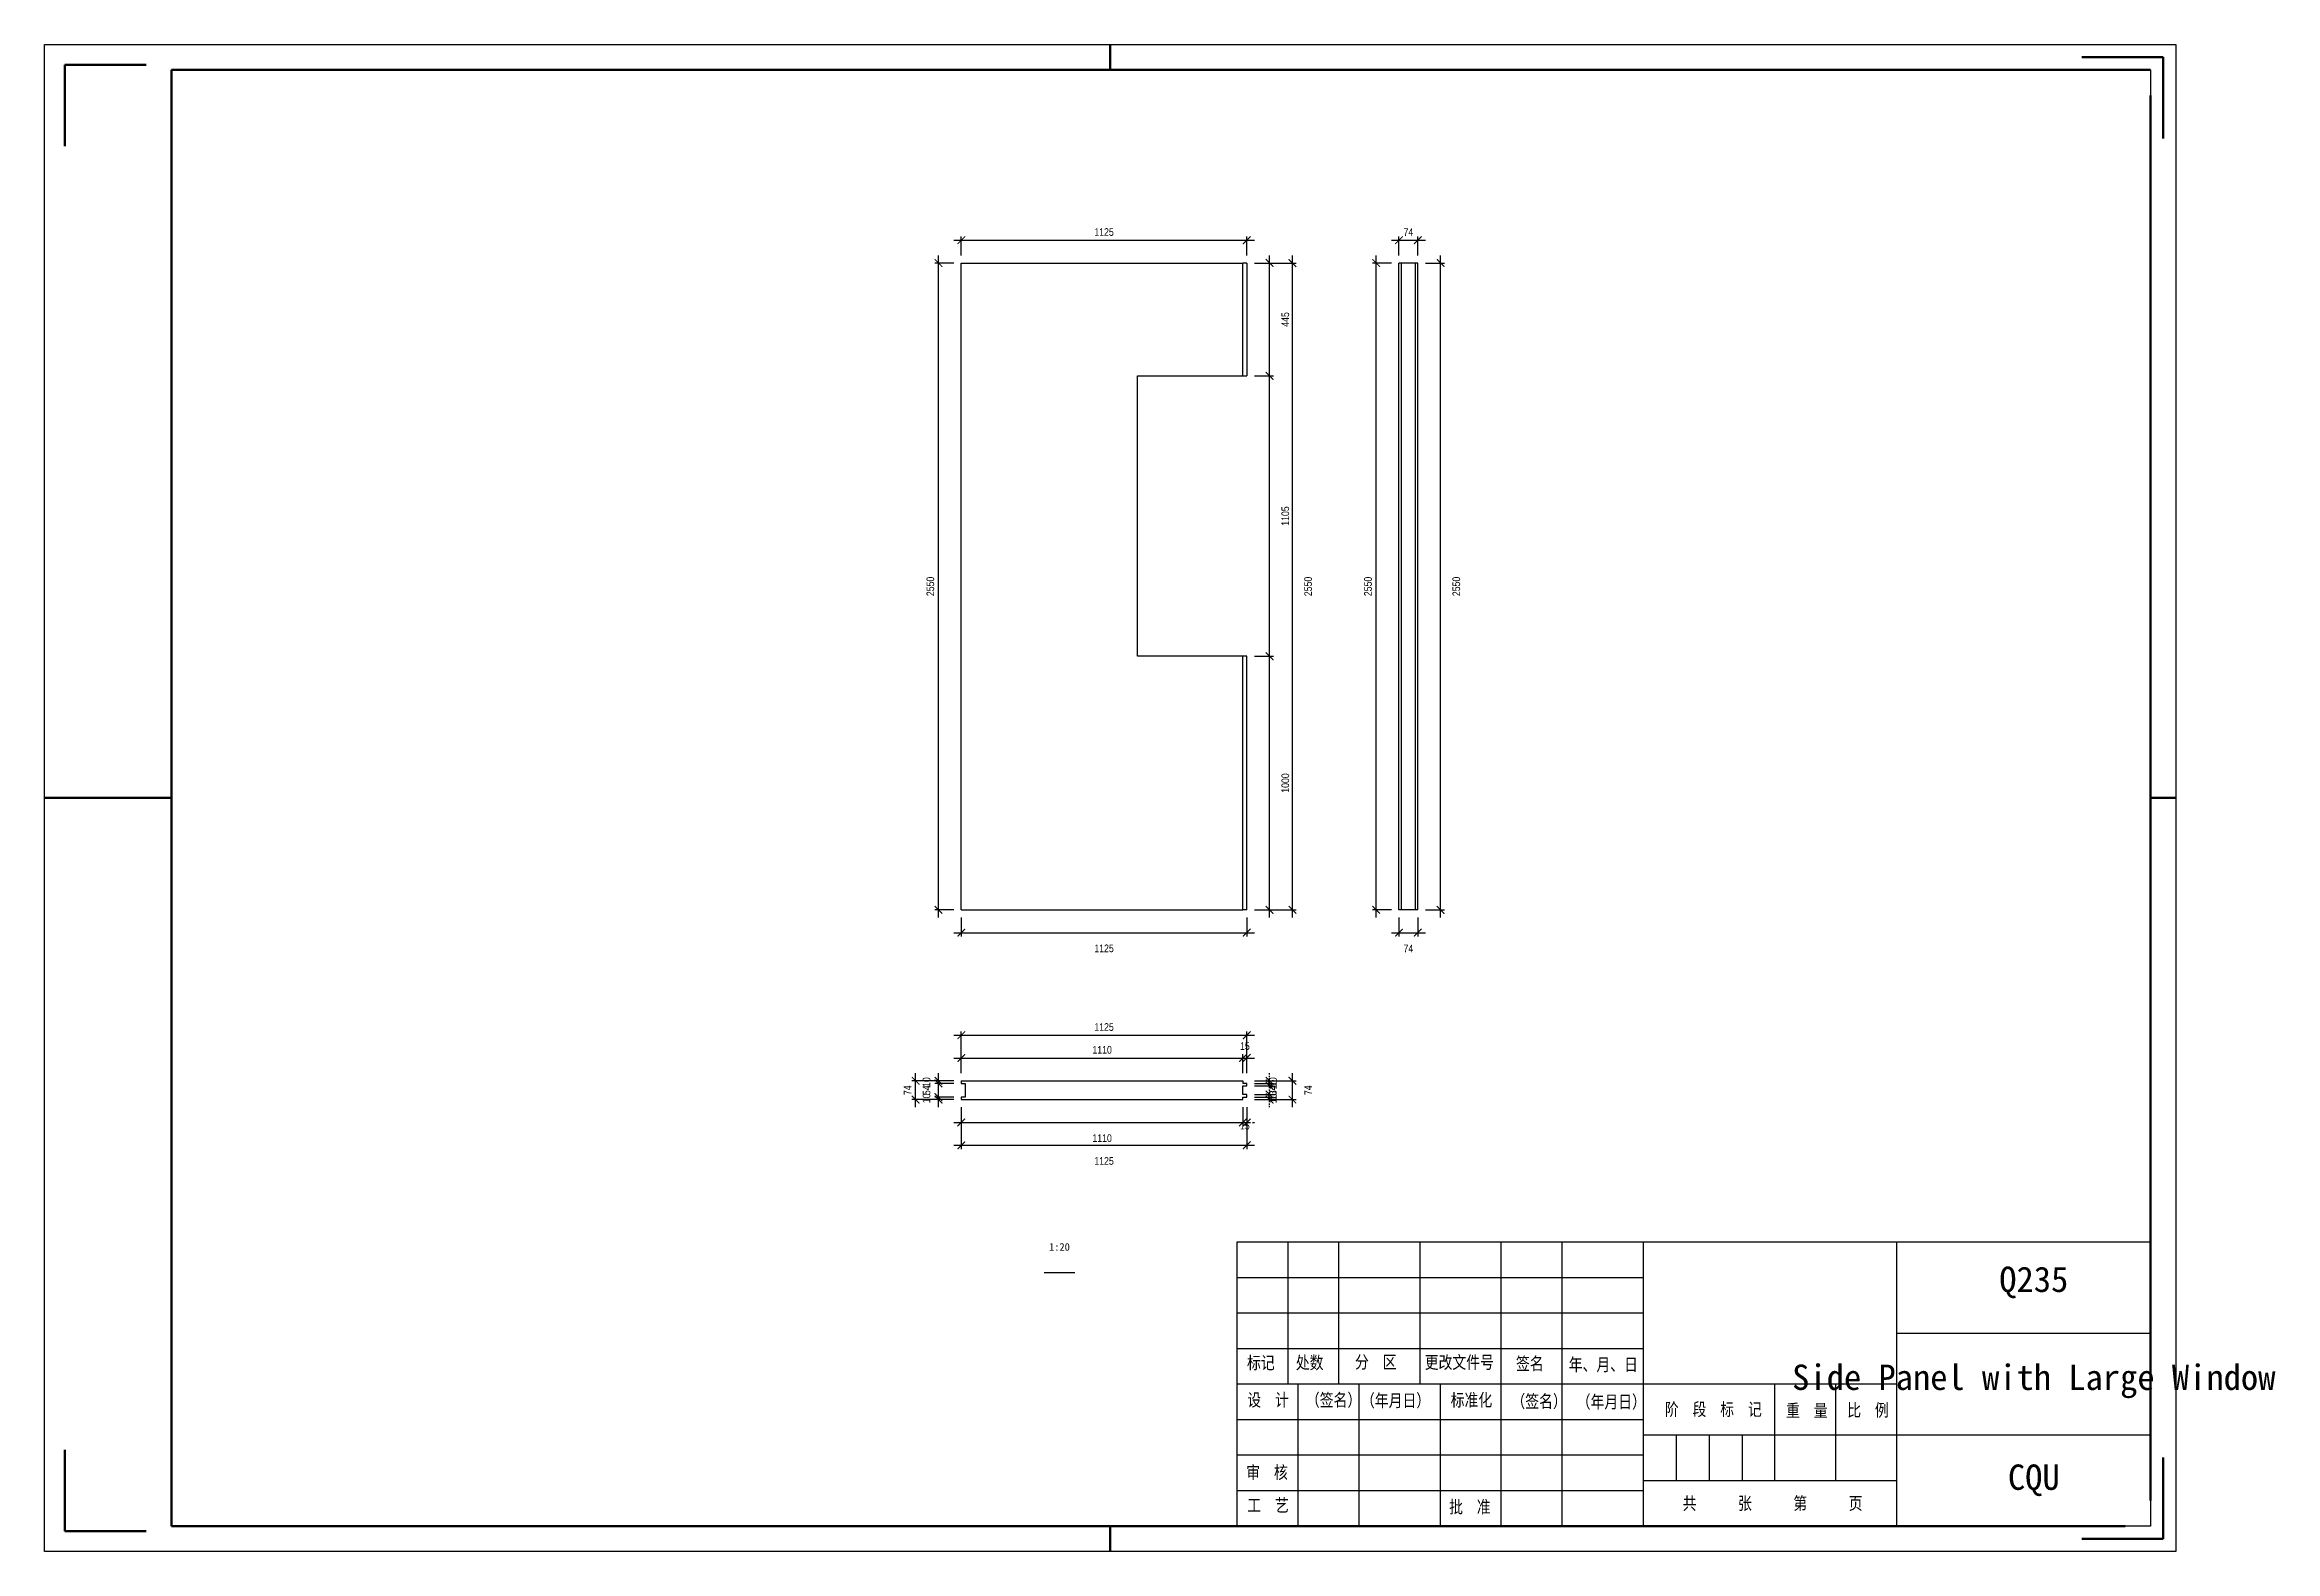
# Model space of a CAD drawing. Header units: millimetres. Extents: x 0 to 1925, y 0 to 4345.
# Drawn here: x 0 to 439.6, y 4037 to 4334 of the extents above; entities that cross this region are included whole.
import ezdxf

# ---------------------------------------------------------------- set-up
doc = ezdxf.new("R2010")
doc.units = ezdxf.units.MM
doc.layers.add('总内框线', color=7, linetype='Continuous', lineweight=50)
doc.layers.add('总外框线', color=7, linetype='Continuous', lineweight=30)
doc.styles.add('OpenSansCondensed-Light', font='OpenSansCondensed-Light.ttf')
doc.styles.add('陈杰（2）', font='gbenor.shx', dxfattribs={"width": 0.8, "bigfont": 'gbcbig.shx'})
doc.dimstyles.new('EZDXF', dxfattribs={"dimtxt": 0.25, "dimasz": 0.175, "dimexe": 0.375, "dimexo": 0.125, "dimgap": 0.1, "dimtad": 1, "dimlfac": 100, "dimzin": 12, "dimdsep": 46, "dimtxsty": 'OpenSansCondensed-Light', "dimblk": 'ARCHTICK', "dimcen": 2.5, "dimazin": 3, "dimtfac": 0.5, "dimtmove": 2, "dimatfit": 3, "dimarcsym": 0})

# ---------------------------------------------------------------- blocks, each defined once
blk = doc.blocks.new('_ARCHTICK')
at = {"color": 0, "linetype": 'ByBlock', "const_width": 0.15}
blk.add_lwpolyline([(-0.5, -0.5), (0.5, 0.5)], dxfattribs=at)

msp = doc.modelspace()

# ---------------------------------------------------------------- linework, layer by layer
for p, q in [((415, 4329), (415, 4144)), ((180.65401, 4290.95), (236.15401, 4290.95)), ((180.65401, 4163.45), (180.65401, 4290.95)), ((236.15401, 4268.7), (236.15401, 4290.95)), ((236.90401, 4290.95), (236.15401, 4290.95)), ((236.90401, 4290.95), (236.90401, 4268.7)), ((267.40401, 4290.95), (266.90401, 4290.95)), ((266.90401, 4163.45), (266.90401, 4290.95)), ((267.40401, 4163.45), (267.40401, 4290.95)), ((270.10401, 4290.95), (267.40401, 4290.95)), ((270.60401, 4290.95), (270.10401, 4290.95)), ((270.10401, 4290.95), (270.10401, 4163.45)), ((270.60401, 4163.45), (270.60401, 4290.95)), ((215.40401, 4268.7), (236.15401, 4268.7)), ((215.40401, 4213.45), (215.40401, 4268.7)), ((236.15401, 4268.7), (236.90401, 4268.7)), ((236.15401, 4213.45), (215.40401, 4213.45)), ((236.15401, 4163.45), (236.15401, 4213.45)), ((236.90401, 4213.45), (236.15401, 4213.45)), ((236.90401, 4163.45), (236.90401, 4213.45)), ((180.65401, 4163.45), (236.15401, 4163.45)), ((236.90401, 4163.45), (236.15401, 4163.45)), ((267.40401, 4163.45), (266.90401, 4163.45)), ((270.10401, 4163.45), (267.40401, 4163.45)), ((270.60401, 4163.45), (270.10401, 4163.45)), ((180.65401, 4129.75), (236.15401, 4129.75)), ((180.65401, 4129.75), (180.65401, 4129.25)), ((180.65401, 4129.25), (181.40401, 4129.25)), ((181.40401, 4129.25), (181.40401, 4126.55)), ((236.15401, 4129.75), (236.15401, 4129.25)), ((236.90401, 4129.25), (236.15401, 4129.25)), ((236.15401, 4128.75), (236.90401, 4128.75)), ((236.15401, 4127.05), (236.15401, 4128.75)), ((236.90401, 4128.75), (236.90401, 4129.25)), ((181.40401, 4126.55), (180.65401, 4126.55)), ((180.65401, 4126.55), (180.65401, 4126.05)), ((180.65401, 4126.05), (236.15401, 4126.05)), ((236.90401, 4127.05), (236.15401, 4127.05)), ((236.15401, 4126.55), (236.90401, 4126.55)), ((236.15401, 4126.05), (236.15401, 4126.55)), ((236.90401, 4126.55), (236.90401, 4127.05)), ((235, 4098), (415, 4098)), ((235, 4042), (235, 4098)), ((245, 4098), (245, 4070)), ((255, 4098), (255, 4070)), ((271, 4098), (271, 4070)), ((287, 4098), (287, 4070)), ((299, 4098), (299, 4042)), ((315, 4098), (315, 4042)), ((365, 4042), (365, 4098)), ((415, 4098), (415, 4042)), ((197, 4092), (203, 4092)), ((235, 4091), (315, 4091)), ((235, 4084), (315, 4084)), ((365, 4080), (415, 4080)), ((235, 4077), (315, 4077)), ((235, 4070), (365, 4070)), ((247, 4070), (247, 4042)), ((259, 4070), (259, 4042)), ((275, 4070), (275, 4042)), ((287, 4070), (287, 4042)), ((341, 4051), (341, 4070)), ((353, 4051), (353, 4070)), ((235, 4063), (315, 4063)), ((315, 4060), (365, 4060)), ((321.5, 4060), (321.5, 4051)), ((328, 4060), (328, 4051)), ((334.5, 4060), (334.5, 4051)), ((365, 4060), (415, 4060)), ((235, 4056), (315, 4056)), ((235, 4049), (315, 4049)), ((315, 4051), (365, 4051)), ((415, 4042), (235, 4042))]:
    msp.add_line(p, q)
at = {"layer": '总内框线'}
for p, q in [((210, 4329), (210, 4334)), ((417.5, 4331.5), (401.5, 4331.5)), ((417.5, 4331.5), (417.5, 4315.5)), ((4, 4330), (4, 4314)), ((4, 4330), (20, 4330)), ((25, 4042), (25, 4329)), ((25, 4329), (415, 4329)), ((415, 4324), (415, 4047)), ((0, 4185.5), (25, 4185.5)), ((415, 4185.5), (420, 4185.5)), ((4, 4041), (4, 4057)), ((417.5, 4039.5), (417.5, 4055.5)), ((4, 4041), (20, 4041)), ((410, 4042), (25, 4042)), ((210, 4037), (210, 4042)), ((417.5, 4039.5), (401.5, 4039.5))]:
    msp.add_line(p, q, dxfattribs=at)
at = {"layer": '总外框线'}
for p, q in [((0, 4037), (0, 4334)), ((0, 4334), (420, 4334)), ((420, 4334), (420, 4037)), ((420, 4037), (0, 4037))]:
    msp.add_line(p, q, dxfattribs=at)

# ---------------------------------------------------------------- texts
at = {"attachment_point": 5}
for s, insert, char_height in [('1:20', (200, 4097), 1.5), ('Q235', (392, 4090), 5), ('Side Panel with Large Window', (392, 4070.5), 5), ('CQU', (392, 4051), 5)]:
    msp.add_mtext(s, dxfattribs=dict(at, insert=insert, char_height=char_height))
at = {"char_height": 2.5, "width": 93.0192856, "attachment_point": 1, "style": '陈杰（2）'}
for s, insert in [('{\\fSimSun|b0|i0|c134|p2;标记}', (236.95482, 4075.44053)), ('{\\fSimSun|b0|i0|c134|p2;处数}', (246.57596, 4075.45543)), ('{\\fSimSun|b0|i0|c134|p2;分\u3000区}', (258.23692, 4075.57959)), ('{\\fSimSun|b0|i0|c134|p2;更改文件号}', (271.97169, 4075.52496)), ('{\\fSimSun|b0|i0|c134|p2;签名}', (289.95608, 4075.2667)), ('{\\fSimSun|b0|i0|c134|p2;年、月、日}', (300.35064, 4075.07301)), ('{\\fSimSun|b0|i0|c134|p2;设\u3000计}', (237.01432, 4068.10007)), ('{\\fSimSun|b0|i0|c134|p2;（签名）}', (248.55629, 4068.10007)), ('{\\fSimSun|b0|i0|c134|p2;\u3000（年月日）}', (256.68156, 4067.98584)), ('{\\fSimSun|b0|i0|c134|p2;标准化}', (277.08823, 4068.08517)), ('{\\fSimSun|b0|i0|c134|p2;（签名）}', (289.05516, 4067.83685)), ('{\\fSimSun|b0|i0|c134|p2;（年月日）}', (301.923, 4067.73752)), ('{\\fSimSun|b0|i0|c134|p2;阶\u3000段\u3000标\u3000记}', (319.30395, 4066.25254)), ('{\\fSimSun|b0|i0|c134|p2;比\u3000例}', (355.23873, 4066.09361)), ('{\\fSimSun|b0|i0|c134|p2;重\u3000量}', (343.18681, 4066.02408)), ('{\\fSimSun|b0|i0|c134|p2;审\u3000核}', (236.81034, 4053.83138)), ('{\\fSimSun|b0|i0|c134|p2;工\u3000艺}', (237.01432, 4047.34515)), ('{\\fSimSun|b0|i0|c134|p2;批\u3000准}', (276.78226, 4047.0273)), ('{\\fSimSun|b0|i0|c134|p2;共\u3000\u3000\u3000张\u3000\u3000\u3000第\u3000\u3000\u3000页}', (322.79713, 4047.72757))]:
    msp.add_mtext(s, dxfattribs=dict(at, insert=insert))

# ---------------------------------------------------------------- dimensions: what is measured, and where the dimension line sits
for base, p1, p2, location, override in [((180.65401, 4295.45), (180.65401, 4290.95), (236.90401, 4290.95), (208.77901, 4297.05), {"dimtxt": 1.5, "dimasz": 1.5, "dimexe": 0.75, "dimexo": 1.5, "dimtad": 1, "dimlfac": 20, "dimblk": 'ARCHTICK', "dimsah": 0, "dimtsz": 0, "dimdle": 1.5, "dimtmove": 2}), ((266.90401, 4295.45), (266.90401, 4290.95), (270.60401, 4290.95), (268.75401, 4297.05), {"dimtxt": 1.5, "dimasz": 1.5, "dimexe": 0.75, "dimexo": 1.5, "dimtad": 1, "dimlfac": 20, "dimblk": 'ARCHTICK', "dimsah": 0, "dimtsz": 0, "dimdle": 1.5, "dimtmove": 2}), ((180.65401, 4158.95), (180.65401, 4163.45), (236.90401, 4163.45), (208.77901, 4155.85), {"dimtxt": 1.5, "dimasz": 1.5, "dimexe": 0.75, "dimexo": 1.5, "dimtad": 4, "dimlfac": 20, "dimblk": 'ARCHTICK', "dimsah": 0, "dimtsz": 0, "dimdle": 1.5, "dimtmove": 2}), ((266.90401, 4158.95), (266.90401, 4163.45), (270.60401, 4163.45), (268.75401, 4155.85), {"dimtxt": 1.5, "dimasz": 1.5, "dimexe": 0.75, "dimexo": 1.5, "dimtad": 4, "dimlfac": 20, "dimblk": 'ARCHTICK', "dimsah": 0, "dimtsz": 0, "dimdle": 1.5, "dimtmove": 2}), ((180.65401, 4138.75), (180.65401, 4129.75), (236.90401, 4129.75), (208.77901, 4140.35), {"dimtxt": 1.5, "dimasz": 1.5, "dimexe": 0.75, "dimexo": 1.5, "dimtad": 1, "dimlfac": 20, "dimblk": 'ARCHTICK', "dimsah": 0, "dimtsz": 0, "dimdle": 1.5, "dimtmove": 2}), ((180.65401, 4134.25), (180.65401, 4129.75), (236.15401, 4129.75), (208.40401, 4135.85), {"dimtxt": 1.5, "dimasz": 1.5, "dimexe": 0.75, "dimexo": 1.5, "dimtad": 1, "dimlfac": 20, "dimblk": 'ARCHTICK', "dimsah": 0, "dimtsz": 0, "dimdle": 1.5, "dimtmove": 2}), ((236.15401, 4134.25), (236.15401, 4129.75), (236.90401, 4129.75), (236.52901, 4136.6), {"dimtxt": 1.5, "dimasz": 1.5, "dimexe": 0.75, "dimexo": 1.5, "dimtad": 1, "dimlfac": 20, "dimblk": 'ARCHTICK', "dimsah": 0, "dimtsz": 0, "dimdle": 1.5, "dimtmove": 2}), ((180.65401, 4121.55), (180.65401, 4126.05), (236.15401, 4126.05), (208.40401, 4118.45), {"dimtxt": 1.5, "dimasz": 1.5, "dimexe": 0.75, "dimexo": 1.5, "dimtad": 4, "dimlfac": 20, "dimblk": 'ARCHTICK', "dimsah": 0, "dimtsz": 0, "dimdle": 1.5, "dimtmove": 2}), ((180.65401, 4117.05), (180.65401, 4126.05), (236.90401, 4126.05), (208.77901, 4113.95), {"dimtxt": 1.5, "dimasz": 1.5, "dimexe": 0.75, "dimexo": 1.5, "dimtad": 4, "dimlfac": 20, "dimblk": 'ARCHTICK', "dimsah": 0, "dimtsz": 0, "dimdle": 1.5, "dimtmove": 2}), ((236.15401, 4121.55), (236.15401, 4126.05), (236.90401, 4126.05), (236.52901, 4120.9), {"dimtxt": 1.5, "dimasz": 1.5, "dimexe": 0.75, "dimexo": 1.5, "dimtad": 4, "dimlfac": 20, "dimblk": 'ARCHTICK', "dimsah": 0, "dimtsz": 0, "dimdle": 1.5, "dimtmove": 2})]:
    msp.add_linear_dim(base=base, p1=p1, p2=p2, location=location, dimstyle='EZDXF', override=override).render()
for base, p1, p2, location, override in [((176.15401, 4163.45), (180.65401, 4163.45), (180.65401, 4290.95), (174.55401, 4227.2), {"dimtxt": 1.5, "dimasz": 1.5, "dimexe": 0.75, "dimexo": 1.5, "dimtad": 1, "dimlfac": 20, "dimblk": 'ARCHTICK', "dimsah": 0, "dimtsz": 0, "dimdle": 1.5, "dimtmove": 2}), ((241.40401, 4268.7), (236.90401, 4268.7), (236.90401, 4290.95), (244.50401, 4279.825), {"dimtxt": 1.5, "dimasz": 1.5, "dimexe": 0.75, "dimexo": 1.5, "dimtad": 4, "dimlfac": 20, "dimblk": 'ARCHTICK', "dimsah": 0, "dimtsz": 0, "dimdle": 1.5, "dimtmove": 2}), ((245.90401, 4163.45), (236.90401, 4163.45), (236.90401, 4290.95), (249.00401, 4227.2), {"dimtxt": 1.5, "dimasz": 1.5, "dimexe": 0.75, "dimexo": 1.5, "dimtad": 4, "dimlfac": 20, "dimblk": 'ARCHTICK', "dimsah": 0, "dimtsz": 0, "dimdle": 1.5, "dimtmove": 2}), ((262.40401, 4163.45), (266.90401, 4163.45), (266.90401, 4290.95), (260.80401, 4227.2), {"dimtxt": 1.5, "dimasz": 1.5, "dimexe": 0.75, "dimexo": 1.5, "dimtad": 1, "dimlfac": 20, "dimblk": 'ARCHTICK', "dimsah": 0, "dimtsz": 0, "dimdle": 1.5, "dimtmove": 2}), ((275.10401, 4163.45), (270.60401, 4163.45), (270.60401, 4290.95), (278.20401, 4227.2), {"dimtxt": 1.5, "dimasz": 1.5, "dimexe": 0.75, "dimexo": 1.5, "dimtad": 4, "dimlfac": 20, "dimblk": 'ARCHTICK', "dimsah": 0, "dimtsz": 0, "dimdle": 1.5, "dimtmove": 2}), ((241.40401, 4213.45), (236.90401, 4213.45), (236.90401, 4268.7), (244.50401, 4241.075), {"dimtxt": 1.5, "dimasz": 1.5, "dimexe": 0.75, "dimexo": 1.5, "dimtad": 4, "dimlfac": 20, "dimblk": 'ARCHTICK', "dimsah": 0, "dimtsz": 0, "dimdle": 1.5, "dimtmove": 2}), ((241.40401, 4163.45), (236.90401, 4163.45), (236.90401, 4213.45), (244.50401, 4188.45), {"dimtxt": 1.5, "dimasz": 1.5, "dimexe": 0.75, "dimexo": 1.5, "dimtad": 4, "dimlfac": 20, "dimblk": 'ARCHTICK', "dimsah": 0, "dimtsz": 0, "dimdle": 1.5, "dimtmove": 2}), ((171.65401, 4126.05), (180.65401, 4126.05), (180.65401, 4129.75), (170.05401, 4127.9), {"dimtxt": 1.5, "dimasz": 1.5, "dimexe": 0.75, "dimexo": 1.5, "dimtad": 1, "dimlfac": 20, "dimblk": 'ARCHTICK', "dimsah": 0, "dimtsz": 0, "dimdle": 1.5, "dimtmove": 2}), ((176.15401, 4129.25), (180.65401, 4129.25), (180.65401, 4129.75), (173.80401, 4129.5), {"dimtxt": 1.5, "dimasz": 1.5, "dimexe": 0.75, "dimexo": 1.5, "dimtad": 1, "dimlfac": 20, "dimblk": 'ARCHTICK', "dimsah": 0, "dimtsz": 0, "dimdle": 1.5, "dimtmove": 2}), ((176.15401, 4126.55), (180.65401, 4126.55), (180.65401, 4129.25), (173.80401, 4127.9), {"dimtxt": 1.5, "dimasz": 1.5, "dimexe": 0.75, "dimexo": 1.5, "dimtad": 1, "dimlfac": 20, "dimblk": 'ARCHTICK', "dimsah": 0, "dimtsz": 0, "dimdle": 1.5, "dimtmove": 2}), ((176.15401, 4126.05), (180.65401, 4126.05), (180.65401, 4126.55), (173.80401, 4126.3), {"dimtxt": 1.5, "dimasz": 1.5, "dimexe": 0.75, "dimexo": 1.5, "dimtad": 1, "dimlfac": 20, "dimblk": 'ARCHTICK', "dimsah": 0, "dimtsz": 0, "dimdle": 1.5, "dimtmove": 2}), ((241.40401, 4129.25), (236.90401, 4129.25), (236.90401, 4129.75), (242.05401, 4129.5), {"dimtxt": 1.5, "dimasz": 1.5, "dimexe": 0.75, "dimexo": 1.5, "dimtad": 4, "dimlfac": 20, "dimblk": 'ARCHTICK', "dimsah": 0, "dimtsz": 0, "dimdle": 1.5, "dimtmove": 2}), ((245.90401, 4126.05), (236.90401, 4126.05), (236.90401, 4129.75), (249.00401, 4127.9), {"dimtxt": 1.5, "dimasz": 1.5, "dimexe": 0.75, "dimexo": 1.5, "dimtad": 4, "dimlfac": 20, "dimblk": 'ARCHTICK', "dimsah": 0, "dimtsz": 0, "dimdle": 1.5, "dimtmove": 2}), ((241.40401, 4128.75), (236.90401, 4128.75), (236.90401, 4129.25), (242.05401, 4129), {"dimtxt": 1.5, "dimasz": 1.5, "dimexe": 0.75, "dimexo": 1.5, "dimtad": 4, "dimlfac": 20, "dimblk": 'ARCHTICK', "dimsah": 0, "dimtsz": 0, "dimdle": 1.5, "dimtmove": 2}), ((241.40401, 4127.05), (236.90401, 4127.05), (236.90401, 4128.75), (242.05401, 4127.9), {"dimtxt": 1.5, "dimasz": 1.5, "dimexe": 0.75, "dimexo": 1.5, "dimtad": 4, "dimlfac": 20, "dimblk": 'ARCHTICK', "dimsah": 0, "dimtsz": 0, "dimdle": 1.5, "dimtmove": 2}), ((241.40401, 4126.55), (236.90401, 4126.55), (236.90401, 4127.05), (242.05401, 4126.8), {"dimtxt": 1.5, "dimasz": 1.5, "dimexe": 0.75, "dimexo": 1.5, "dimtad": 4, "dimlfac": 20, "dimblk": 'ARCHTICK', "dimsah": 0, "dimtsz": 0, "dimdle": 1.5, "dimtmove": 2}), ((241.40401, 4126.05), (236.90401, 4126.05), (236.90401, 4126.55), (242.05401, 4126.3), {"dimtxt": 1.5, "dimasz": 1.5, "dimexe": 0.75, "dimexo": 1.5, "dimtad": 4, "dimlfac": 20, "dimblk": 'ARCHTICK', "dimsah": 0, "dimtsz": 0, "dimdle": 1.5, "dimtmove": 2})]:
    msp.add_linear_dim(base=base, p1=p1, p2=p2, angle=90, location=location, dimstyle='EZDXF', override=override).render()

doc.saveas('drawing.dxf')
